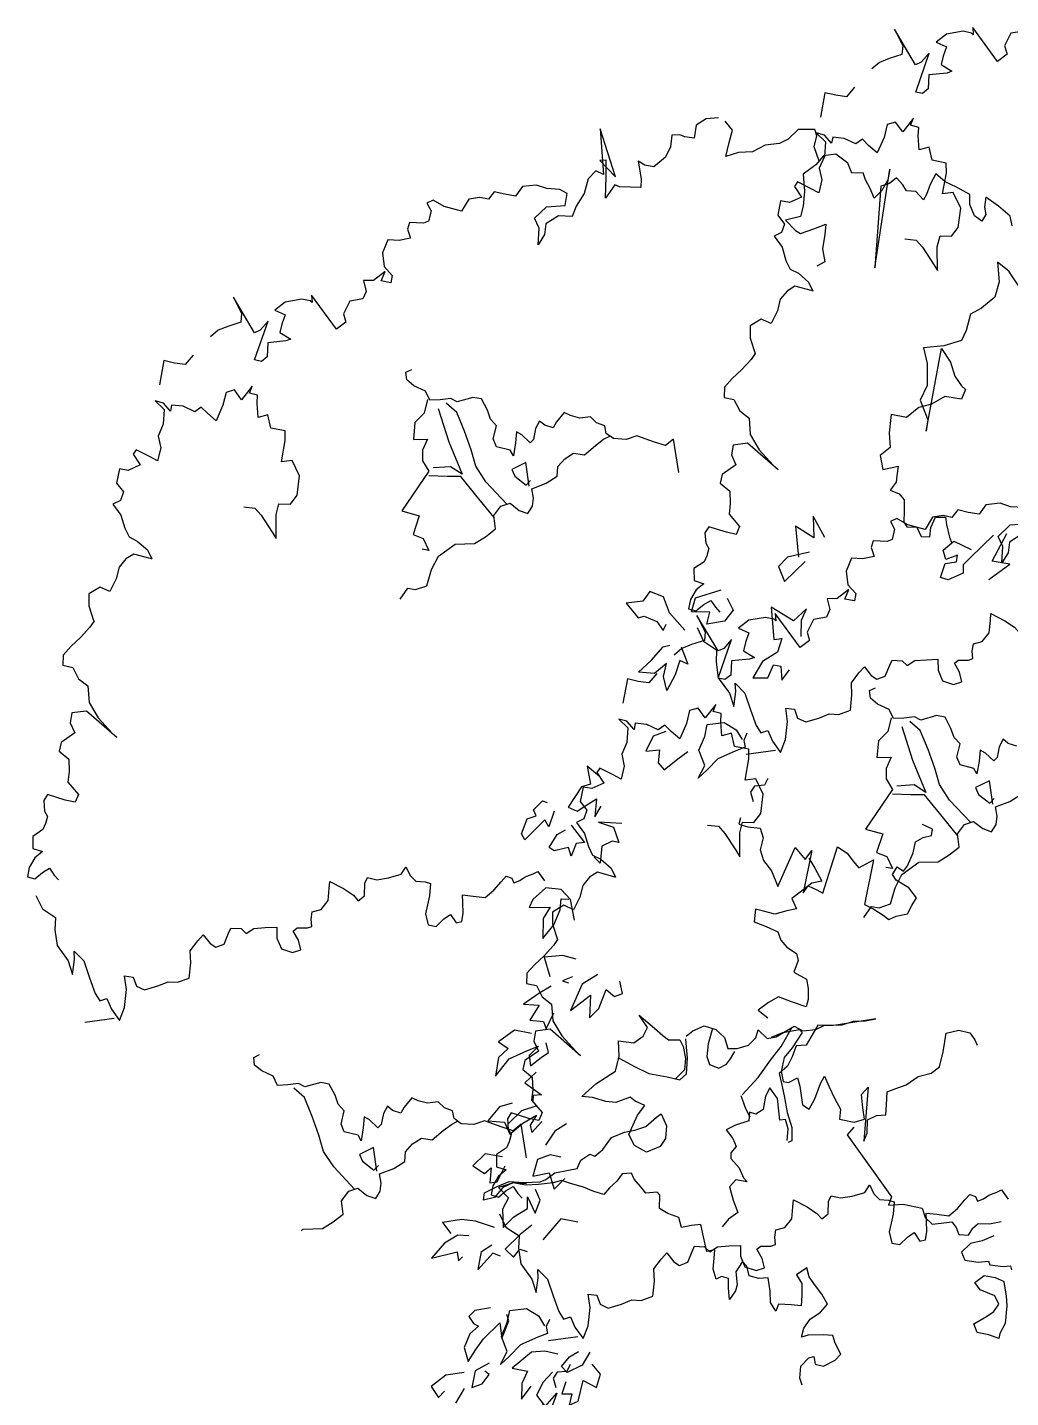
# Model space of a CAD drawing. Extents: x 5705.64 to 5713.1, y -1408.4 to -1399.05.
# Drawn here: x 5705.642 to 5709.132, y -1404.541 to -1399.678 of the extents above; entities that cross this region are included whole.
import ezdxf

# ---------------------------------------------------------------- set-up
doc = ezdxf.new("R2010")
doc.units = 0
doc.header["$MEASUREMENT"] = 0
doc.layers.get('0').update_dxf_attribs({"linetype": 'CONTINUOUS'})

# ---------------------------------------------------------------- blocks, each defined once
blk = doc.blocks.new('ARBREP')
for points in [[(-53.74, 167.57), (-56.73, 165.67), (-57.01, 163.12), (-58.5, 160.74), (-58.25, 164.65), (-59.41, 167.02), (-56.57, 169.74), (-52.09, 170.03)], [(-53.38, 173.82), (-56.47, 174.04), (-58.92, 174.85), (-62.27, 174.49), (-63.89, 172.25), (-66.44, 172.68), (-68.92, 173.27), (-70.31, 171.49), (-72.36, 171.92), (-74.93, 171.53), (-76.66, 168.63), (-80.76, 169.79), (-83.38, 171.27), (-84.9, 170.55), (-83.88, 168.71), (-84.47, 166.32), (-85.63, 165.81), (-88.94, 165.98), (-89.42, 164.4), (-88.72, 162.26), (-91.45, 161.73), (-94.07, 161.86), (-95.36, 158.81), (-94.99, 155.56), (-93.07, 153.48), (-93.4, 151.74), (-95.67, 152.17), (-94.71, 154.42), (-97.48, 152.3), (-99.89, 152.27), (-99.2, 149.69), (-99.99, 147.9), (-103.1, 147.37), (-104.6, 144.38), (-104.03, 142.42), (-106.26, 140.73), (-112.14, 148.76), (-112.03, 147.04), (-112.48, 147.42), (-114.44, 147.84), (-118.37, 147.18), (-120.82, 145.27), (-118.37, 144.16), (-119.17, 141.92), (-119.66, 139.96), (-117.07, 138.4), (-118.21, 137.96), (-122.52, 137.56), (-122.67, 134.22), (-124.04, 133.13), (-125.62, 133.47), (-122.46, 142.65), (-124.32, 140.51), (-125.68, 139.92), (-130.66, 148.33), (-128.71, 144.44), (-128.92, 142.39), (-131.94, 141.42), (-134.24, 140.48), (-136.07, 138.95)], [(-140.17, 134.59), (-142.03, 132.37), (-144.59, 132.72), (-147.14, 133.31), (-148.18, 127.55)], [(-54.96, 117.38), (-56.98, 118.02), (-58.17, 119.02), (-59.12, 117.23), (-59.62, 114.68), (-60.41, 113.88), (-62.4, 115.74), (-63.66, 116.45), (-63.88, 113.87), (-64.39, 110.81), (-65.11, 112.11), (-68.41, 112.94), (-69.14, 114.77), (-68.38, 117.91), (-69.78, 119.45), (-70.55, 121.59), (-71.92, 124.25), (-73.95, 124.6), (-77.66, 123.56), (-79.17, 124.35), (-81.74, 124.03), (-84.15, 123.94), (-85.16, 126.08), (-87.92, 127.34), (-89.63, 128.75), (-89.81, 130.56), (-88.43, 131.19)], [(-128.19, 98.71), (-125.56, 98.42), (-124.08, 96.73), (-121.45, 92.74), (-120.51, 91.21), (-120.54, 96.87), (-119.88, 99.42), (-117.17, 99.36), (-115.59, 101.44), (-114.98, 106.02), (-116.77, 109.69), (-119.27, 109.37), (-118.38, 114.39), (-118.42, 116.67), (-121.79, 117.34), (-122.49, 120.45), (-124.82, 119.82), (-125.05, 123.14), (-124.94, 125.1), (-126.87, 125.61), (-126.17, 127.25), (-128.72, 124.07), (-130.42, 126.36), (-132.4, 125.81), (-133.13, 122.73), (-134.74, 119.08), (-136.8, 120.85), (-138.27, 122.32), (-139.82, 121.23), (-142.57, 122.51), (-145.28, 122.79), (-145.54, 121.36), (-147.24, 123.28), (-149.17, 123.79), (-147.03, 121.71), (-147.27, 118.24), (-148.46, 115.46), (-147.86, 112.67), (-148.59, 109.59), (-150.54, 110.63), (-153.66, 112.2), (-154.37, 111.16), (-152.71, 108.62), (-155.52, 107.34), (-157.63, 107.7), (-158.31, 104.31), (-156.7, 102.24), (-157.41, 100.22), (-159.18, 99.36), (-157.27, 96.75), (-156.37, 93.64), (-155.36, 91.58), (-153.41, 90.63), (-150.99, 88.52), (-149.97, 86.39), (-150.04, 86.4), (-154.23, 87.55), (-156.07, 86.38), (-157.71, 84.45), (-158.37, 81.68), (-159.88, 78.69), (-162.19, 79.74), (-164.86, 78.14), (-164.86, 75.27), (-163.67, 71.62), (-164.6, 70.2), (-166.85, 67.78), (-169.08, 65.71), (-170.94, 63.66), (-171, 61.23), (-168.67, 60.73), (-167.3, 58.05), (-165.08, 56.34), (-164.8, 52.42), (-162.69, 48.81), (-159.37, 45.2), (-158.21, 44.11), (-165.44, 50.4), (-168.85, 49.95), (-169.28, 47.62), (-168.21, 45.25), (-171.42, 42.98), (-171.92, 40.9), (-169.64, 39.03), (-169.55, 36.09), (-169.83, 33.6), (-167.34, 30.67), (-168.13, 28.81), (-170.46, 29.3), (-174.65, 30.62), (-175.52, 29.2), (-175.34, 26.72), (-174.62, 25.49), (-175.12, 23.75), (-175.75, 22.35), (-178.13, 20.75), (-178.11, 17.88), (-175.8, 17.14), (-177.63, 15.68), (-178.99, 13.37), (-179.41, 11.19), (-177.68, 10.71), (-175.83, 12.24), (-174.15, 13.19), (-173.06, 11.57), (-172.03, 10.42)], [(-84.68, 124.1), (-85.51, 120.87), (-87.68, 118.67), (-88.06, 114.68), (-84.68, 114.75), (-85.86, 112.13), (-85.92, 109.63), (-84.39, 107.12), (-90.79, 97.77), (-86.67, 96.61), (-88.14, 92.21), (-85.75, 91.24), (-84.38, 88.41), (-85.94, 88.68)], [(-65.94, 99.38), (-70.88, 104.62), (-73.27, 108.3), (-74.39, 112.17), (-75.95, 116.58), (-77.81, 121.07), (-80.32, 123.25)], [(-82.16, 122.01), (-79.63, 114.11), (-76.49, 106.41), (-79.24, 108.2), (-83.4, 107.92)], [(-91.21, 76.87), (-89.34, 79.48), (-87.54, 79.13), (-84.86, 80.04), (-83.74, 83.86), (-82.14, 87.01), (-78.16, 89.92), (-73.56, 90.05), (-70.96, 91.65), (-68.64, 93.48), (-69.03, 96.65), (-67.32, 98.88), (-65.18, 99.58), (-63.04, 97.88), (-60.93, 97.14), (-59.85, 98.86), (-59.65, 100.8), (-60.04, 103), (-56.63, 104.29), (-54.03, 105.95)], [(-60.65, 103.63), (-61.42, 109.22), (-64.78, 107.57), (-64.06, 105.97), (-61.39, 103.87), (-60.31, 104.97)], [(-68.95, 96.2), (-73.29, 101.5), (-76.79, 105.89), (-80.04, 105.9), (-84.41, 106.06)], [(-177.39, 6.77), (-175.88, 3.57), (-172.76, 1.53), (-172.9, -1.4), (-172.39, -5.1), (-169.75, -8.72), (-168.7, -11.91), (-168.24, -8.38), (-168.35, -6.41), (-166.06, -8.72), (-164.72, -12.69), (-163.37, -16.41), (-162.28, -18.18), (-160.61, -17.6), (-159.54, -20.12), (-157.64, -22.79), (-156.44, -19.75), (-155.97, -15.45), (-156.42, -12.28), (-154.37, -12.55), (-153.61, -14.67), (-151.66, -15.55), (-148.54, -14.65), (-146.11, -13.65), (-143.86, -13.77), (-141.12, -12.77), (-140.73, -9.18), (-140.88, -6.3), (-139.1, -3.93), (-137.79, -2.53), (-136.18, -4.6), (-134.83, -5.47), (-132.84, -4.74), (-131.81, -2.14), (-131.25, -0.93), (-128.85, -1.08), (-127.66, -2.23), (-125.82, -1.06), (-123.12, -0.84), (-120.4, -0.74), (-120.37, -3.31), (-119.3, -5.83), (-116.69, -6.71), (-114.71, -6.07), (-115.25, -3.8), (-116.49, -1.65), (-115.56, -0.92), (-113.15, -0.91), (-112.09, -0.56), (-112.27, 1.19), (-112, 2.91), (-109.89, 3.48), (-108.25, 5.54), (-107.97, 8.4), (-107.84, 10.06), (-104.56, 8.39), (-102.26, 6.83), (-101.09, 5.53), (-99.63, 6.71), (-99.56, 9.64), (-98.93, 10.98), (-96.67, 10.48), (-93.94, 10.95), (-90.91, 11.79), (-89.81, 13.48), (-89.75, 13.48), (-88.8, 11.49), (-87.48, 10.12), (-85.3, 9.98), (-84.03, 9.57), (-84.25, 6.64), (-84.67, 4.55), (-85.17, 2.44), (-84.54, -0.21), (-82.67, -0.56), (-80.82, 1.21), (-79.29, 2.3), (-77.9, 0.3), (-76.61, 0.58), (-76.26, 2.54), (-76.35, 5.11), (-76.4, 6.92), (-73.91, 6.62), (-71.04, 6.26), (-69.04, 8.03), (-67.27, 10.02), (-66.11, 11.34), (-64.75, 10.87), (-64.24, 9.73), (-62.88, 10.29), (-61.58, 11.17), (-59.69, 11.88), (-58.61, 12.45), (-57.01, 10.22)], [(-165.6, -18.23), (-166.32, -19.96), (-166.05, -21.56), (-168.35, -22.48), (-172.46, -24.26), (-175.02, -26.92), (-177.16, -28.9), (-175.59, -25.85), (-176.94, -22.28), (-175.58, -19), (-174.99, -16.14), (-170.98, -15.7), (-168.14, -17.42), (-166.76, -19.73)], [(-165.8, -23.22), (-158.84, -22.26)], [(-160.65, -28.91), (-161.44, -30.55), (-163.79, -30.74), (-164.73, -32.15), (-164.1, -34.36)], [(-167.13, -38.26), (-167.54, -39.78), (-165.36, -40.36), (-162.43, -40.72), (-161.73, -43.01), (-162.48, -45.84), (-161.7, -48.36), (-159.79, -50.81), (-158.31, -54.53), (-154.14, -45.24), (-151.79, -48.1), (-150.22, -45.95), (-152.31, -55.98), (-151.12, -54.33), (-149.05, -55.28), (-147.63, -56.09), (-144.17, -45.1), (-141.86, -46.59), (-140.55, -48.43), (-139.09, -50.12), (-135.64, -48.17), (-137.73, -58.79), (-135.56, -59.84), (-133.34, -61.3), (-132, -62.33), (-130.25, -61.53), (-127.61, -60.99), (-126.57, -58.99), (-125.47, -57.2), (-127.31, -54.81), (-130.28, -53), (-131.15, -51.7), (-130.05, -49.84), (-128.5, -50.87), (-127.63, -49.59), (-126.28, -46.55), (-125.69, -43.91), (-123.85, -42.89), (-121.9, -42.41), (-121.71, -40.91), (-124.02, -39.8)], [(-150.95, -47.81), (-149.5, -50.19), (-147.83, -53.23), (-150.24, -53.71), (-153.01, -55.83), (-154.95, -57.31), (-153.86, -59.81), (-156.14, -60.29), (-159.03, -61.06), (-161.65, -60.32), (-163.6, -59.83), (-163.89, -62.89), (-161.05, -63.95), (-158.29, -65.21), (-157.59, -67.19), (-156.19, -68.88), (-153.88, -70.37), (-153.48, -72.04), (-154.51, -74.74), (-151.46, -76.4), (-151.07, -78.66), (-151.13, -81.22), (-151.54, -82.96), (-155.05, -81.75), (-158.12, -80.62), (-160.49, -81.91), (-162.94, -83.75), (-160.64, -85.6)], [(-159.78, -90.15), (-157.12, -89.08), (-153.17, -88.36), (-152.5, -89.04), (-154.86, -92.67), (-156.8, -94.97), (-157.47, -98.27), (-156.99, -100.62), (-155.72, -100.89), (-153.59, -99.79), (-153.11, -101.77), (-152.46, -106.16), (-150.89, -107.17), (-149.49, -104.73), (-148.19, -101.14), (-147.24, -99.41), (-146.24, -101.78), (-144.8, -104.75), (-143.42, -107.21), (-143.7, -109.53), (-140.24, -110.23), (-137.75, -109.53), (-138.13, -106.87), (-138.44, -103.7), (-136.89, -102), (-137.9, -114.76), (-137.17, -112.9), (-137.03, -109.72), (-134.89, -108.71), (-132.69, -108.54), (-132.57, -106.14), (-132.43, -103.05), (-130.36, -102.26), (-127.93, -101.41), (-125.04, -99.44), (-121.99, -98.69), (-119.99, -97.15), (-119.15, -93.63), (-118.45, -89.18), (-115.41, -88.5), (-112.86, -89.16), (-111.62, -90.78), (-111.12, -92.01)], [(-140.27, -111.42), (-141.84, -113.28), (-131.36, -127.92), (-132.09, -129.87), (-128.62, -129.64), (-124.11, -130.58), (-123.41, -132.79), (-121.72, -134.4), (-119.59, -134.16), (-117.09, -133.84), (-116.08, -135.21), (-115.44, -136.82), (-113.16, -137.03), (-112.09, -135.3), (-110.84, -134.21), (-108.22, -134.33), (-105.4, -133.74)], [(-107.13, -137.17), (-109.88, -138.3), (-112.7, -138.98), (-114.78, -141.05), (-113.99, -142.88), (-110.9, -143.4), (-108.42, -143.17), (-108.13, -143.99), (-104.98, -144.44), (-103.23, -144.26), (-102.94, -145.17)], [(-104.76, -148.14), (-104.24, -151.33), (-104.05, -153.75), (-104.46, -157.89), (-105.73, -160.27), (-105.98, -161.48), (-108.36, -160.58), (-111.07, -159.99), (-111.93, -158), (-108.86, -156.2), (-107.17, -155.02), (-106.01, -153.32), (-106.96, -151.34), (-110.39, -149.91), (-111.63, -148.22), (-109.47, -146.53), (-106.86, -147.05), (-104.75, -147.92)]]:
    blk.add_lwpolyline(points)
blk = doc.blocks.new('ARBRE0')
for points in [[(-62.4, 691.26), (-66.44, 698.76), (-66.24, 691.16), (-72.79, 695.24), (-71.71, 684.2)], [(-2.51, 692.1), (-10.66, 684.16), (-13.3, 681.53), (-13.22, 678.56), (-18.54, 676.23), (-21.28, 677.06), (-19.6, 682), (-15.62, 682.6), (-15.2, 684.95), (-19.37, 683.4), (-20.37, 686.73), (-16.61, 689.92), (-10.35, 687)], [(-4.16, 676.35), (3.27, 681.71), (-2.9, 682.83), (2.23, 692.6)], [(-67.8, 686), (-75.59, 684.25), (-78.85, 680.92), (-76.64, 675.59), (-69.37, 682.72)], [(-112.03, 658.34), (-117.47, 664.49), (-119.69, 670.19), (-124.49, 672.02), (-126.96, 668.61), (-132.85, 667.92), (-128.61, 662.76), (-126.44, 663.35), (-122.02, 661.39), (-119.75, 658.25), (-118.64, 660.47)], [(-97.04, 669.66), (-94.9, 665.47), (-97.99, 661.54), (-104.26, 660.47), (-103.2, 664.72), (-109.64, 664.81), (-108.23, 669.86), (-99.2, 672.7)], [(-70.73, 656.09), (-70.62, 661.86), (-68.81, 665.9), (-73.44, 661.67), (-81.4, 666.46), (-80.46, 655.04), (-77.64, 655.38), (-79.17, 650.59), (-84.51, 647.25), (-87.93, 641.47), (-82.55, 641.39), (-80.6, 646.04), (-78.03, 645.61), (-77.63, 640.62), (-74.9, 644.27)], [(-113.31, 652.4), (-110.96, 646.28), (-113.82, 647.6), (-115.49, 642.55), (-118.43, 636.93), (-119.58, 641.91), (-118.54, 646.57), (-122.81, 642.99), (-128.47, 643.48), (-123.99, 647.59), (-119.75, 652.45), (-117.43, 653.04)], [(-118.8, 622.42), (-123.27, 620.76), (-125.96, 615.42), (-121.07, 615.92), (-121.48, 611.28), (-119.34, 608.78), (-114.55, 612.63), (-111.04, 615.29)], [(-142.28, 606.24), (-146.75, 610.08), (-145.57, 603.71), (-148.74, 602.72), (-153.45, 595.52), (-150.32, 594.05), (-147.17, 596.06), (-143.36, 598.5), (-143.98, 592.04), (-141.74, 595.83)], [(-158.42, 594.1), (-160.34, 588.52), (-161.8, 591.08), (-168.81, 583.92), (-170.03, 586.07), (-167.99, 591.4), (-164.82, 592.5), (-165.74, 594.55), (-162.62, 597.83), (-160.95, 597.24)], [(-152.37, 589.14), (-147.69, 582.94), (-150.66, 582.6), (-152.46, 578.18), (-153.33, 581.25), (-158.42, 579.98), (-160.26, 581.21), (-157.41, 585.77), (-154.4, 587.54)], [(-134.39, 589.73), (-142.76, 590.15), (-137.44, 588.48), (-135.49, 583), (-137.84, 583.46), (-141.52, 581.71), (-142.11, 575.63), (-144.24, 577.76)], [(-151.22, 555.47), (-152.69, 562.77), (-156.02, 566.26), (-161.43, 566.91), (-166.06, 562.79), (-167.27, 559.93), (-159.81, 560.02), (-162.3, 556.07), (-162.49, 548.88), (-158.51, 553.73), (-156.32, 559.06), (-155.93, 562.95), (-153.22, 562.87)], [(-150.58, 541.62), (-155.4, 542.89), (-161.94, 542.34), (-159.95, 535.46)], [(-151.96, 535.26), (-155.54, 533.88), (-153.34, 533.19)], [(-142.98, 536.14), (-148.54, 532.68), (-152.7, 523.41), (-145.5, 528.76), (-145.92, 520.77), (-142.55, 524.1), (-140.02, 530.83), (-137.01, 528.35), (-134.22, 529.44), (-135.09, 533.79)], [(-159.48, 531.97), (-163.89, 529.44), (-169.33, 525.57), (-163.78, 525.3), (-167.11, 519.94), (-162.23, 519.43), (-161.26, 516.9), (-158.59, 522.5)], [(-166.49, 515.21), (-172.55, 516.33), (-178.24, 512.19), (-174.82, 509.87), (-178.2, 506.69), (-179.31, 500.11), (-174.46, 506.26), (-167.87, 509.15), (-164.03, 510.65), (-167.3, 507.36), (-166.83, 503.76), (-163.03, 506.68), (-160.51, 508.44), (-161.24, 511.89)], [(-164.81, 501.51), (-168.85, 497.68), (-162.94, 493.46), (-165.91, 493.23), (-166.07, 491.05)], [(-173.4, 490.47), (-177.85, 489.19), (-181.98, 484.22), (-176.05, 483.74), (-174.13, 479.53), (-169.6, 483.38), (-164.67, 486.22), (-166.91, 482.7), (-166.42, 480.11), (-162.8, 483.94)], [(-174.64, 483.25), (-169.98, 487.85), (-164.49, 489.69)], [(-154.04, 483.15), (-158.22, 480.48), (-161.56, 475.61)], [(-176.74, 471.37), (-182.94, 472.48), (-187.35, 468.26), (-183.14, 465.55), (-180.78, 467.53), (-181.28, 462.24), (-178.69, 462.58), (-175.9, 468.19)], [(-156.06, 471.28), (-159.92, 472.08), (-164.4, 470.53), (-166.01, 464.57), (-160.28, 465.78), (-158.43, 459.91), (-154.69, 463.74)], [(-168.27, 461.84), (-172.92, 462.2), (-178.26, 460.52), (-174.7, 456.88), (-176.77, 452.84), (-176.6, 446.29), (-172.71, 450.12), (-167.89, 453.07), (-167.89, 457.21), (-165.17, 451.49), (-163.37, 456.05), (-165.13, 459.85)], [(-179.69, 446.36), (-186.41, 448.62), (-191.32, 449.13), (-198.12, 448.16), (-195.19, 444.25)], [(-150.02, 448.27), (-156.12, 449.43), (-162.47, 442.03)], [(-188.72, 443.4), (-192.61, 443.68), (-197.39, 440.73), (-202.03, 435.48), (-192.94, 437.76), (-192.37, 434.57), (-190.97, 435.89)], [(-166.34, 447.2), (-170.51, 443.89), (-175.87, 438.62), (-172.86, 435.84), (-170.59, 438.61), (-168.01, 437.78)], [(-177.5, 436.13), (-180.2, 437.19), (-185.47, 431.4), (-184.21, 437.87), (-180.54, 440.16)], [(-181, 417.89), (-186.62, 416.87), (-188.75, 414.74), (-187.14, 412.22), (-185.31, 411.37), (-188.33, 408.58), (-190.38, 403.78), (-188.97, 398.81), (-186.26, 403.1), (-183.53, 406.78), (-177.77, 412.47), (-176.98, 406.96), (-174.55, 413.2), (-175.25, 415.48)], [(-157.14, 401.42), (-161.8, 402.47), (-166.53, 402.08), (-173.35, 396.4), (-167.9, 395.37), (-169.97, 390.95), (-170.08, 385.41), (-166.63, 389.98)], [(-145.75, 402.14), (-148.56, 397.54), (-153.88, 394.84), (-155.89, 396.97), (-153.01, 400.4), (-149.86, 402.29)], [(-190.41, 394.89), (-196.94, 393.96), (-202.1, 389.94), (-199.55, 386.06), (-197.43, 388.3)], [(-181.5, 398.21), (-186.55, 395.52), (-187.71, 389.57), (-184.01, 390.84), (-181.5, 394.22), (-183.08, 395.35)], [(-159.04, 394.97), (-162.3, 391.42), (-164.74, 386.83), (-161.65, 382.81), (-157.56, 387.55), (-159.59, 381.58), (-158.97, 378.14), (-157.38, 380.59)], [(-154.32, 391.63), (-155.75, 387.34), (-152.13, 387.32), (-153.08, 383.3), (-149.88, 384.67), (-148.15, 392.02), (-143.45, 389.58), (-142.03, 394.25), (-144.95, 397.79)], [(-190.37, 389.24), (-193.47, 384.04)]]:
    blk.add_lwpolyline(points)

msp = doc.modelspace()

# ---------------------------------------------------------------- linework, layer by layer
for points in [[(5708.0954, -1399.9993), (5708.0513, -1400.0029), (5708.0156, -1400.0246), (5708.0089, -1400.0708), (5707.9762, -1400.0668), (5707.9585, -1400.0597), (5707.9299, -1400.061), (5707.9247, -1400.1017), (5707.9069, -1400.1387), (5707.8653, -1400.1729), (5707.8336, -1400.1675), (5707.8101, -1400.1524), (5707.8212, -1400.216), (5707.8195, -1400.2464), (5707.7437, -1400.2437), (5707.7269, -1400.2373), (5707.694, -1400.2843), (5707.6968, -1400.2074), (5707.6962, -1400.1498), (5707.6746, -1400.1502), (5707.7292, -1400.208), (5707.6749, -1400.0382), (5707.6873, -1400.2001), (5707.6604, -1400.1872), (5707.6329, -1400.2157), (5707.6181, -1400.2674), (5707.5899, -1400.3122), (5707.5755, -1400.3493), (5707.5268, -1400.3468), (5707.482, -1400.3753), (5707.4778, -1400.4136), (5707.4555, -1400.4493), (5707.4591, -1400.3907), (5707.4417, -1400.3551), (5707.4844, -1400.3144), (5707.5515, -1400.31), (5707.5581, -1400.2673), (5707.5323, -1400.2532), (5707.486, -1400.2498), (5707.4491, -1400.2376), (5707.3989, -1400.2431), (5707.3746, -1400.2767), (5707.3363, -1400.2701), (5707.2991, -1400.2613), (5707.2782, -1400.288), (5707.2475, -1400.2817), (5707.209, -1400.2874), (5707.1831, -1400.3309), (5707.1215, -1400.3135), (5707.0822, -1400.2914), (5707.0594, -1400.3022), (5707.0747, -1400.3297), (5707.0659, -1400.3656), (5707.0485, -1400.3732), (5706.9988, -1400.3707), (5706.9917, -1400.3944), (5707.0022, -1400.4265), (5706.9612, -1400.4345), (5706.9218, -1400.4325), (5706.9025, -1400.4782), (5706.908, -1400.527), (5706.9368, -1400.5582), (5706.9319, -1400.5843), (5706.8979, -1400.5778), (5706.9123, -1400.544), (5706.8708, -1400.5759), (5706.8346, -1400.5764), (5706.845, -1400.6151), (5706.8331, -1400.642), (5706.7865, -1400.6498), (5706.7639, -1400.6947), (5706.7725, -1400.7241), (5706.7391, -1400.7495), (5706.6508, -1400.629), (5706.6525, -1400.6549), (5706.6457, -1400.6491), (5706.6163, -1400.6428), (5706.5574, -1400.6527), (5706.5206, -1400.6813), (5706.5574, -1400.6981), (5706.5453, -1400.7316), (5706.538, -1400.7609), (5706.5769, -1400.7844), (5706.5598, -1400.7909), (5706.4951, -1400.7971), (5706.4929, -1400.8471), (5706.4723, -1400.8635), (5706.4486, -1400.8583), (5706.496, -1400.7206), (5706.4681, -1400.7528), (5706.4477, -1400.7616), (5706.3731, -1400.6354), (5706.4022, -1400.6938), (5706.3992, -1400.7245), (5706.3538, -1400.7391), (5706.3193, -1400.7532), (5706.2919, -1400.7761)], [(5708.4529, -1400.1524), (5708.4348, -1400.1023), (5708.4447, -1400.0631), (5708.4376, -1400.04), (5708.3776, -1400.04), (5708.3426, -1400.0743), (5708.3118, -1400.0905), (5708.2606, -1400.0959), (5708.216, -1400.1197), (5708.1662, -1400.1222), (5708.1208, -1400.1368), (5708.1332, -1400.0863), (5708.1455, -1400.0425), (5708.119, -1400.0111)], [(5709.1378, -1400.3828), (5709.131, -1400.3478), (5709.0897, -1400.3127), (5709.044, -1400.2812), (5709.0399, -1400.3162), (5709.044, -1400.3422), (5709.0308, -1400.3657), (5709.0041, -1400.3469), (5708.9871, -1400.307), (5708.9879, -1400.2709), (5708.9398, -1400.2449), (5708.9005, -1400.2268), (5708.8673, -1400.1978), (5708.8472, -1400.2358), (5708.8338, -1400.2706), (5708.8234, -1400.2906), (5708.7956, -1400.2608), (5708.7628, -1400.2587), (5708.7497, -1400.2369), (5708.7268, -1400.2115), (5708.7024, -1400.2325), (5708.6717, -1400.242), (5708.6505, -1400.5316), (5708.7035, -1400.1811), (5708.6969, -1400.2194), (5708.6755, -1400.2574), (5708.648, -1400.2839), (5708.6352, -1400.2518), (5708.6177, -1400.2186), (5708.6093, -1400.1945), (5708.5686, -1400.1949), (5708.5545, -1400.1604), (5708.5124, -1400.128), (5708.4682, -1400.1336), (5708.4413, -1400.1658), (5708.3964, -1400.1989), (5708.4007, -1400.2589), (5708.3961, -1400.3129), (5708.386, -1400.3491), (5708.3336, -1400.3625), (5708.3692, -1400.3994), (5708.3869, -1400.4101), (5708.4337, -1400.393), (5708.4762, -1400.3761), (5708.473, -1400.4131), (5708.4649, -1400.464), (5708.4731, -1400.5106), (5708.4442, -1400.5258)], [(5709.1614, -1400.5962), (5709.1265, -1400.5433), (5709.0864, -1400.5109), (5709.0914, -1400.5809), (5709.0766, -1400.6359), (5709.0293, -1400.6746), (5708.9903, -1400.6963), (5708.9744, -1400.7536), (5708.9586, -1400.7893), (5708.8949, -1400.8084), (5708.8234, -1400.8157), (5708.8357, -1400.8713), (5708.8363, -1400.9486), (5708.8112, -1401.001), (5708.8391, -1401.0706), (5708.8325, -1401.1113), (5708.8875, -1400.8172), (5708.9191, -1400.8667), (5708.9339, -1400.9157), (5708.958, -1400.9501), (5708.9723, -1400.963), (5708.9579, -1400.9978), (5708.8994, -1400.9885), (5708.8514, -1401.0156), (5708.8067, -1401.0271), (5708.7631, -1401.0623), (5708.708, -1401.052), (5708.7018, -1401.1175), (5708.7052, -1401.1696), (5708.6695, -1401.198), (5708.6783, -1401.2469), (5708.7329, -1401.2359), (5708.7288, -1401.2696), (5708.7259, -1401.2921), (5708.7051, -1401.3201), (5708.7363, -1401.3331), (5708.755, -1401.3551), (5708.7541, -1401.3935), (5708.7531, -1401.4343), (5708.764, -1401.4505), (5708.7991, -1401.4513), (5708.8153, -1401.4845), (5708.8461, -1401.4862), (5708.8488, -1401.4534), (5708.8656, -1401.4163), (5708.9017, -1401.4162), (5708.9048, -1401.4425), (5708.916, -1401.4868), (5708.9234, -1401.5082)], [(5706.2304, -1400.8416), (5706.2024, -1400.8748), (5706.1641, -1400.8696), (5706.1259, -1400.8607), (5706.1103, -1400.9472)], [(5707.954, -1401.2583), (5707.9353, -1401.1391), (5707.9075, -1401.1624), (5707.8684, -1401.1502), (5707.8053, -1401.1272), (5707.7678, -1401.1409), (5707.7225, -1401.1375), (5707.6971, -1401.119), (5707.6921, -1401.0917), (5707.6628, -1401.0818), (5707.6408, -1401.06), (5707.6032, -1401.0648), (5707.5696, -1401.0561), (5707.547, -1401.0453), (5707.5203, -1401.0785), (5707.5086, -1401.0997), (5707.4783, -1401.0901), (5707.4604, -1401.0751), (5707.4462, -1401.1019), (5707.4387, -1401.1402), (5707.4268, -1401.1522), (5707.3969, -1401.1243), (5707.378, -1401.1136), (5707.3747, -1401.1523), (5707.3671, -1401.1982), (5707.3562, -1401.1787), (5707.3068, -1401.1663), (5707.2958, -1401.1389), (5707.3072, -1401.0917), (5707.2862, -1401.0687), (5707.2747, -1401.0366), (5707.2541, -1400.9967), (5707.2237, -1400.9913), (5707.168, -1401.0069), (5707.1454, -1400.9951), (5707.1068, -1400.9999), (5707.0706, -1401.0014), (5707.0555, -1400.9692), (5707.0141, -1400.9503), (5706.9885, -1400.9292), (5706.9858, -1400.9019), (5707.0065, -1400.8925)], [(5706.4101, -1401.3798), (5706.4495, -1401.384), (5706.4718, -1401.4094), (5706.5112, -1401.4693), (5706.5252, -1401.4922), (5706.5249, -1401.4073), (5706.5347, -1401.3691), (5706.5755, -1401.3701), (5706.5991, -1401.3388), (5706.6083, -1401.2701), (5706.5814, -1401.2151), (5706.5438, -1401.2198), (5706.5572, -1401.1446), (5706.5566, -1401.1104), (5706.5061, -1401.1003), (5706.4956, -1401.0536), (5706.4606, -1401.0631), (5706.4571, -1401.0133), (5706.4588, -1400.9838), (5706.4298, -1400.9762), (5706.4403, -1400.9516), (5706.4021, -1400.9994), (5706.3767, -1400.965), (5706.347, -1400.9733), (5706.336, -1401.0194), (5706.3118, -1401.0742), (5706.281, -1401.0476), (5706.2589, -1401.0256), (5706.2357, -1401.042), (5706.1944, -1401.0228), (5706.1537, -1401.0185), (5706.1499, -1401.04), (5706.1244, -1401.0112), (5706.0954, -1401.0036), (5706.1275, -1401.0348), (5706.1239, -1401.0868), (5706.1061, -1401.1284), (5706.115, -1401.1704), (5706.104, -1401.2166), (5706.0749, -1401.201), (5706.028, -1401.1773), (5706.0174, -1401.193), (5706.0423, -1401.231), (5706.0001, -1401.2503), (5705.9684, -1401.2449), (5705.9583, -1401.2957), (5705.9824, -1401.3268), (5705.9718, -1401.357), (5705.9453, -1401.37), (5705.9739, -1401.4091), (5705.9874, -1401.4558), (5706.0026, -1401.4867), (5706.0318, -1401.501), (5706.0681, -1401.5326), (5706.0833, -1401.5645), (5706.0823, -1401.5645), (5706.0194, -1401.5471), (5705.9918, -1401.5647), (5705.9673, -1401.5936), (5705.9574, -1401.6351), (5705.9348, -1401.68), (5705.9, -1401.6643), (5705.86, -1401.6882), (5705.86, -1401.7313), (5705.878, -1401.7861), (5705.8639, -1401.8073), (5705.8302, -1401.8437), (5705.7967, -1401.8747), (5705.7688, -1401.9055), (5705.7679, -1401.942), (5705.8029, -1401.9494), (5705.8235, -1401.9897), (5705.8567, -1402.0153), (5705.861, -1402.0741), (5705.8925, -1402.1282), (5705.9423, -1402.1824), (5705.9598, -1402.1987), (5705.8513, -1402.1044), (5705.8001, -1402.1111), (5705.7937, -1402.1461), (5705.8098, -1402.1816), (5705.7616, -1402.2157), (5705.7542, -1402.247), (5705.7884, -1402.2749), (5705.7897, -1402.3191), (5705.7855, -1402.3564), (5705.8229, -1402.4004), (5705.811, -1402.4283), (5705.776, -1402.4208), (5705.7132, -1402.4011), (5705.7001, -1402.4224), (5705.7029, -1402.4596), (5705.7137, -1402.4781), (5705.7061, -1402.5041), (5705.6967, -1402.5251), (5705.661, -1402.5491), (5705.6613, -1402.5922), (5705.6959, -1402.6033), (5705.6685, -1402.6252), (5705.6481, -1402.6599), (5705.6417, -1402.6925), (5705.6678, -1402.6998), (5705.6955, -1402.6769), (5705.7207, -1402.6625), (5705.737, -1402.6868), (5705.7525, -1402.704)], [(5707.0627, -1400.9989), (5707.0503, -1401.0473), (5707.0178, -1401.0804), (5707.0121, -1401.1402), (5707.0628, -1401.1391), (5707.045, -1401.1784), (5707.0441, -1401.2159), (5707.0671, -1401.2535), (5706.971, -1401.3938), (5707.0329, -1401.4112), (5707.0108, -1401.4773), (5707.0466, -1401.4917), (5707.0672, -1401.5343), (5707.0438, -1401.5301)], [(5707.1005, -1401.0302), (5707.1385, -1401.1488), (5707.1855, -1401.2643), (5707.1444, -1401.2374), (5707.082, -1401.2416)], [(5707.3438, -1401.3697), (5707.2698, -1401.2911), (5707.2339, -1401.2359), (5707.217, -1401.1778), (5707.1937, -1401.1116), (5707.1658, -1401.0444), (5707.1281, -1401.0117)], [(5706.9647, -1401.7073), (5706.9928, -1401.6682), (5707.0199, -1401.6734), (5707.06, -1401.6598), (5707.0769, -1401.6025), (5707.1009, -1401.5553), (5707.1605, -1401.5116), (5707.2295, -1401.5096), (5707.2685, -1401.4856), (5707.3033, -1401.4583), (5707.2975, -1401.4107), (5707.3231, -1401.3772), (5707.3552, -1401.3666), (5707.3874, -1401.3923), (5707.419, -1401.4033), (5707.4351, -1401.3775), (5707.4381, -1401.3484), (5707.4323, -1401.3154), (5707.4834, -1401.296), (5707.5225, -1401.2711), (5707.5246, -1401.237), (5707.5501, -1401.2094), (5707.5811, -1401.1886), (5707.6194, -1401.1951), (5707.6586, -1401.1622), (5707.6876, -1401.14), (5707.7115, -1401.1273)], [(5707.4232, -1401.3059), (5707.4116, -1401.2221), (5707.3613, -1401.2468), (5707.372, -1401.2709), (5707.412, -1401.3023), (5707.4283, -1401.2858)], [(5707.2986, -1401.4174), (5707.2335, -1401.338), (5707.181, -1401.2721), (5707.1323, -1401.272), (5707.0667, -1401.2694)], [(5705.672, -1402.7589), (5705.6948, -1402.8068), (5705.7415, -1402.8374), (5705.7395, -1402.8814), (5705.7471, -1402.937), (5705.7866, -1402.9912), (5705.8024, -1403.039), (5705.8093, -1402.9861), (5705.8076, -1402.9566), (5705.842, -1402.9912), (5705.8621, -1403.0507), (5705.8824, -1403.1065), (5705.8987, -1403.1331), (5705.9237, -1403.1244), (5705.9398, -1403.1622), (5705.9683, -1403.2023), (5705.9863, -1403.1567), (5705.9934, -1403.0922), (5705.9866, -1403.0446), (5706.0173, -1403.0486), (5706.0288, -1403.0804), (5706.058, -1403.0937), (5706.1048, -1403.0802), (5706.1412, -1403.0651), (5706.175, -1403.0669), (5706.2161, -1403.0519), (5706.222, -1402.998), (5706.2197, -1402.9549), (5706.2464, -1402.9194), (5706.2661, -1402.8983), (5706.2903, -1402.9294), (5706.3105, -1402.9424), (5706.3403, -1402.9315), (5706.3558, -1402.8924), (5706.3641, -1402.8744), (5706.4002, -1402.8766), (5706.418, -1402.8939), (5706.4456, -1402.8763), (5706.4861, -1402.8729), (5706.527, -1402.8716), (5706.5274, -1402.91), (5706.5434, -1402.9478), (5706.5826, -1402.961), (5706.6123, -1402.9514), (5706.6041, -1402.9174), (5706.5856, -1402.8852), (5706.5995, -1402.8742), (5706.6356, -1402.8741), (5706.6517, -1402.8688), (5706.6489, -1402.8426), (5706.6529, -1402.8168), (5706.6846, -1402.8083), (5706.7091, -1402.7773), (5706.7135, -1402.7343), (5706.7154, -1402.7095), (5706.7645, -1402.7345), (5706.7991, -1402.7579), (5706.8165, -1402.7775), (5706.8385, -1402.7598), (5706.8395, -1402.7157), (5706.8489, -1402.6957), (5706.8829, -1402.7031), (5706.9238, -1402.6961), (5706.9692, -1402.6836), (5706.9857, -1402.6581), (5706.9867, -1402.6582), (5707.0009, -1402.688), (5707.0207, -1402.7087), (5707.0534, -1402.7108), (5707.0725, -1402.7168), (5707.0692, -1402.7608), (5707.0628, -1402.7922), (5707.0555, -1402.8238), (5707.0648, -1402.8635), (5707.0929, -1402.8688), (5707.1207, -1402.8423), (5707.1436, -1402.8259), (5707.1644, -1402.8559), (5707.1838, -1402.8517), (5707.1891, -1402.8223), (5707.1876, -1402.7838), (5707.187, -1402.7566), (5707.2243, -1402.7611), (5707.2673, -1402.7664), (5707.2974, -1402.74), (5707.3239, -1402.7101), (5707.3413, -1402.6903), (5707.3617, -1402.6974), (5707.3693, -1402.7145), (5707.3897, -1402.706), (5707.4092, -1402.6928), (5707.4376, -1402.6822), (5707.4537, -1402.6737), (5707.4778, -1402.707)], [(5705.8459, -1403.2087), (5705.9503, -1403.1943)], [(5708.3925, -1404.4968), (5708.3838, -1404.4717), (5708.3881, -1404.4297), (5708.416, -1404.3999), (5708.4333, -1404.3956), (5708.4383, -1404.4229), (5708.4687, -1404.4293), (5708.51, -1404.4077), (5708.5297, -1404.3866), (5708.51, -1404.3477), (5708.5017, -1404.3203), (5708.468, -1404.3185), (5708.4136, -1404.3196), (5708.3905, -1404.327), (5708.3982, -1404.2944), (5708.4205, -1404.2631), (5708.4572, -1404.2381), (5708.4828, -1404.2091), (5708.462, -1404.1735), (5708.4402, -1404.1448), (5708.4171, -1404.1125), (5708.4088, -1404.0808), (5708.3721, -1404.1058), (5708.3907, -1404.1357), (5708.3907, -1404.1788), (5708.3888, -1404.2159), (5708.3528, -1404.2118), (5708.3084, -1404.2094), (5708.2989, -1404.2344), (5708.2804, -1404.2031), (5708.279, -1404.1636), (5708.2711, -1404.116), (5708.2382, -1404.1186), (5708.2047, -1404.1089), (5708.1962, -1404.0745), (5708.181, -1404.0583), (5708.1563, -1404.0942), (5708.1618, -1404.1407), (5708.1557, -1404.1618), (5708.1347, -1404.1931), (5708.131, -1404.1532), (5708.1308, -1404.1184), (5708.1062, -1404.1109), (5708.0867, -1404.1207), (5708.0759, -1404.0853), (5708.0805, -1404.046), (5708.0822, -1404.0165), (5708.0539, -1404.0225), (5708.0415, -1403.9702), (5708.0322, -1403.9272), (5707.9993, -1403.9297), (5707.964, -1403.9379), (5707.9549, -1403.9015), (5707.9154, -1403.888), (5707.8854, -1403.8694), (5707.8865, -1403.823), (5707.8778, -1403.8116), (5707.8369, -1403.8149), (5707.8192, -1403.7933), (5707.7963, -1403.7656), (5707.7865, -1403.7448), (5707.7536, -1403.7473), (5707.7348, -1403.7731), (5707.7084, -1403.7963), (5707.6886, -1403.8207), (5707.6524, -1403.8096), (5707.6156, -1403.7942), (5707.5695, -1403.7815), (5707.538, -1403.7708), (5707.5086, -1403.7791), (5707.4564, -1403.7848), (5707.4109, -1403.7871), (5707.3657, -1403.7791), (5707.3292, -1403.7952), (5707.3002, -1403.8309), (5707.2615, -1403.84), (5707.2645, -1403.8142), (5707.3114, -1403.7904), (5707.3522, -1403.7745), (5707.4055, -1403.7777), (5707.4623, -1403.7757), (5707.4827, -1403.7672), (5707.5137, -1403.7431), (5707.5627, -1403.734), (5707.5933, -1403.728), (5707.6066, -1403.6988), (5707.6386, -1403.677), (5707.6566, -1403.6841), (5707.6844, -1403.6609), (5707.7159, -1403.6175), (5707.7614, -1403.5993), (5707.798, -1403.5913), (5707.8378, -1403.5786), (5707.8747, -1403.5456), (5707.8922, -1403.5334), (5707.9104, -1403.577), (5707.9071, -1403.621), (5707.8882, -1403.65), (5707.8403, -1403.6701), (5707.7967, -1403.6466), (5707.7771, -1403.6077), (5707.8072, -1403.5384), (5707.8338, -1403.5049), (5707.7991, -1403.4895), (5707.7815, -1403.4742), (5707.731, -1403.4936), (5707.695, -1403.4904), (5707.6479, -1403.4757), (5707.6105, -1403.4725), (5707.6593, -1403.4273), (5707.697, -1403.4033), (5707.7293, -1403.3825), (5707.7428, -1403.3298), (5707.7407, -1403.2753), (5707.7949, -1403.2822), (5707.8273, -1403.2581), (5707.8436, -1403.228), (5707.8141, -1403.1832), (5707.8684, -1403.2296), (5707.8973, -1403.2564), (5707.9175, -1403.2715), (5707.9579, -1403.2714), (5707.97, -1403.2953), (5707.978, -1403.3375), (5707.975, -1403.3782), (5707.9415, -1403.4103)], [(5707.9811, -1403.2584), (5708.0041, -1403.2397), (5708.044, -1403.2214), (5708.0858, -1403.2346), (5708.1166, -1403.2625), (5708.1283, -1403.3026), (5708.1621, -1403.302), (5708.2021, -1403.2907), (5708.2276, -1403.2641), (5708.2362, -1403.2358), (5708.2683, -1403.2661), (5708.3, -1403.2602), (5708.3322, -1403.2417), (5708.3641, -1403.2232), (5708.3946, -1403.2395), (5708.4411, -1403.2349), (5708.4696, -1403.221), (5708.534, -1403.2179), (5708.5751, -1403.2052), (5708.6172, -1403.2042), (5708.6545, -1403.1971), (5708.5047, -1403.2208), (5708.4481, -1403.2195), (5708.407, -1403.2898), (5708.3705, -1403.2923), (5708.3573, -1403.3314), (5708.3406, -1403.3652), (5708.3105, -1403.3904), (5708.319, -1403.4267), (5708.3279, -1403.47), (5708.3391, -1403.5292), (5708.3558, -1403.5827), (5708.356, -1403.6301), (5708.3423, -1403.6357)], [(5707.7426, -1403.3364), (5707.7976, -1403.3662), (5707.8478, -1403.3909), (5707.9131, -1403.4027), (5707.9583, -1403.4127), (5707.9813, -1403.392), (5707.9849, -1403.3364), (5707.9812, -1403.2978), (5707.9796, -1403.2683)], [(5708.0746, -1403.2311), (5708.0584, -1403.285), (5708.054, -1403.33), (5708.0637, -1403.3588), (5708.0962, -1403.3718), (5708.1237, -1403.3578), (5708.1377, -1403.3389), (5708.1539, -1403.3131)], [(5708.1798, -1403.4665), (5708.2356, -1403.4045), (5708.2801, -1403.3432), (5708.3174, -1403.2944), (5708.3564, -1403.2263)], [(5707.4134, -1403.6897), (5707.3946, -1403.5706), (5707.3669, -1403.5938), (5707.3277, -1403.5816), (5707.2646, -1403.5586), (5707.2272, -1403.5723), (5707.1818, -1403.5689), (5707.1564, -1403.5504), (5707.1514, -1403.5231), (5707.1221, -1403.5132), (5707.1001, -1403.4914), (5707.0625, -1403.4962), (5707.0289, -1403.4875), (5707.0063, -1403.4767), (5706.9797, -1403.5099), (5706.9679, -1403.5311), (5706.9376, -1403.5215), (5706.9197, -1403.5065), (5706.9055, -1403.5333), (5706.898, -1403.5716), (5706.8861, -1403.5836), (5706.8563, -1403.5557), (5706.8373, -1403.545), (5706.8341, -1403.5837), (5706.8264, -1403.6296), (5706.8156, -1403.6101), (5706.7661, -1403.5977), (5706.7552, -1403.5703), (5706.7665, -1403.5231), (5706.7455, -1403.5001), (5706.734, -1403.468), (5706.7134, -1403.4281), (5706.683, -1403.4227), (5706.6273, -1403.4384), (5706.6047, -1403.4266), (5706.5661, -1403.4313), (5706.53, -1403.4328), (5706.5148, -1403.4006), (5706.4735, -1403.3817), (5706.4478, -1403.3606), (5706.4451, -1403.3334), (5706.4659, -1403.3239)], [(5706.8032, -1403.8011), (5706.7291, -1403.7225), (5706.6933, -1403.6673), (5706.6764, -1403.6092), (5706.6531, -1403.543), (5706.6251, -1403.4758), (5706.5874, -1403.4431)], [(5708.3391, -1403.6287), (5708.3421, -1403.587), (5708.3329, -1403.554), (5708.3136, -1403.5568), (5708.3051, -1403.4797), (5708.2779, -1403.4416), (5708.2623, -1403.4708), (5708.2545, -1403.518), (5708.2279, -1403.5356), (5708.2056, -1403.5281), (5708.2025, -1403.5589), (5708.1558, -1403.5747), (5708.1226, -1403.5908), (5708.1467, -1403.6219), (5708.1577, -1403.6493), (5708.1389, -1403.6728), (5708.1394, -1403.693), (5708.1682, -1403.7255), (5708.1842, -1403.761), (5708.1975, -1403.7749), (5708.1569, -1403.7683), (5708.1338, -1403.7926), (5708.1473, -1403.8404), (5708.1645, -1403.8839), (5708.1311, -1403.9079), (5708.1089, -1403.9346)], [(5708.1751, -1403.4688), (5708.1913, -1403.5155), (5708.2062, -1403.5441)], [(5706.6138, -1403.9475), (5706.6199, -1403.943), (5706.6889, -1403.941), (5706.7279, -1403.917), (5706.7627, -1403.8897), (5706.7568, -1403.8421), (5706.7825, -1403.8086), (5706.8145, -1403.7981), (5706.8467, -1403.8237), (5706.8783, -1403.8347), (5706.8945, -1403.8089), (5706.8975, -1403.7798), (5706.8916, -1403.7468), (5706.9428, -1403.7275), (5706.9818, -1403.7025), (5706.9839, -1403.6684), (5707.0094, -1403.6408), (5707.0404, -1403.62), (5707.0787, -1403.6265), (5707.1179, -1403.5936), (5707.147, -1403.5714), (5707.1708, -1403.5587)], [(5706.8826, -1403.7373), (5706.8709, -1403.6535), (5706.8206, -1403.6782), (5706.8313, -1403.7023), (5706.8714, -1403.7337), (5706.8877, -1403.7172)]]:
    msp.add_lwpolyline(points)

# ---------------------------------------------------------------- block references
for name, p, xscale, yscale, zscale in [('ARBREP', (5710.6802, -1401.9096), 0.015, 0.015, 0.015), ('ARBREP', (5709.9789, -1403.9898), 0.015, 0.015, 0.015), ('ARBRE0', (5709.0964, -1408.4008), 0.01, 0.01, 0.01)]:
    msp.add_blockref(name, p, dxfattribs=dict(xscale=xscale, yscale=yscale, zscale=zscale))

doc.saveas('drawing.dxf')
